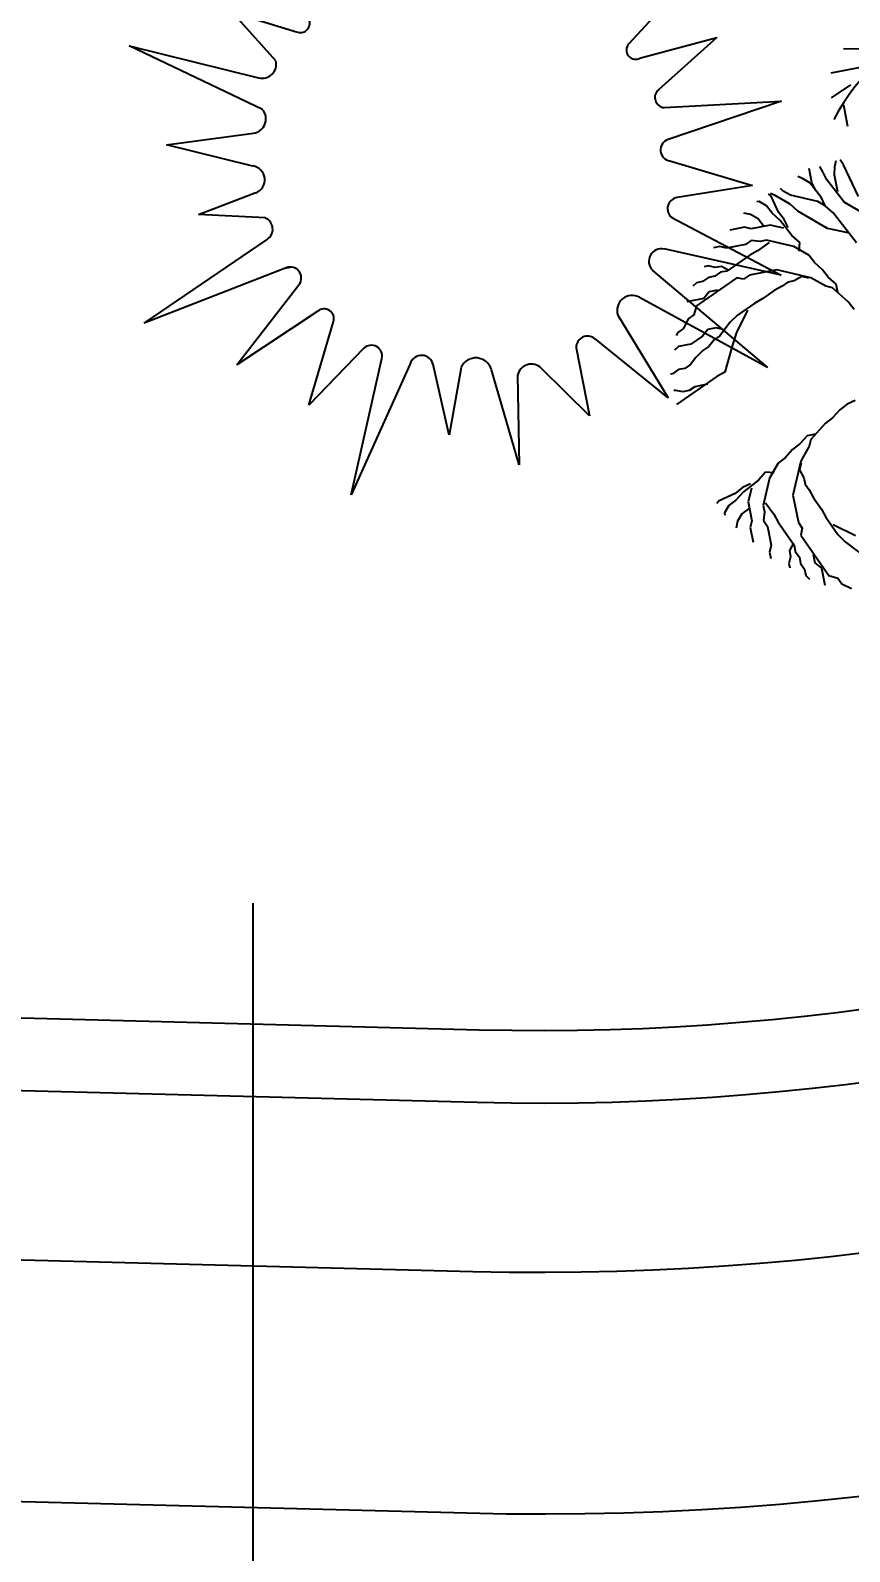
# Model space of a CAD drawing. Header units: millimetres. Extents: x 2680932 to 6187768, y 127588 to 383208.
# Drawn here: x 3092845 to 3093523, y 145791 to 147049 of the extents above; entities that cross this region are included whole.
import ezdxf

# ---------------------------------------------------------------- set-up
doc = ezdxf.new("R2010")
doc.units = ezdxf.units.MM
doc.header["$LTSCALE"] = 20
for name, color, linetype in [('AXIS', 3, 'Continuous'), ('家具内线', 36, 'Continuous'), ('家具外线', 255, 'Continuous'), ('装饰一', 201, 'Continuous'), ('阳台栏杆', 149, 'Continuous')]:
    doc.layers.add(name, color=color, linetype=linetype)
doc.styles.add('_TCH_DIM_T3', font='SIMPLEX', dxfattribs={"width": 0.705882, "bigfont": 'GBCBIG'})
doc.dimstyles.new('_TCH_ARCH&&100', dxfattribs={"dimtxt": 297.5, "dimasz": 100, "dimexe": 250, "dimexo": 300, "dimgap": 126.25, "dimtad": 1, "dimdec": 0, "dimzin": 0, "dimdsep": 46, "dimtxsty": '_TCH_DIM_T3', "dimblk": 'ARCHTICK', "dimcen": 0.09, "dimclrt": 7, "dimazin": 2, "dimtfac": 1, "dimtdec": 0, "dimtix": 1, "dimtmove": 2, "dimatfit": 3, "dimfxl": 1, "dimtolj": 1, "dimtzin": 0, "dimarcsym": 0})

# ---------------------------------------------------------------- blocks, each defined once
blk = doc.blocks.new('_ArchTick')
at = {"color": 0, "linetype": 'ByBlock', "lineweight": -3, "const_width": 0.15}
blk.add_lwpolyline([(-0.5, -0.5), (0.5, 0.5)], dxfattribs=at)
blk = doc.blocks.new('*D323')
at = {"layer": 'AXIS', "color": 0, "lineweight": -2, "transparency": 16777216}
for p, q in [((3085229.1, 146027), (3085229.1, 143577)), ((3093029.1, 146027), (3093029.1, 143577)), ((3085229.1, 143827), (3093029.1, 143827))]:
    blk.add_line(p, q, dxfattribs=at)
at = {"layer": 'Defpoints', "color": 0, "transparency": 16777216}
for p in [(3085229.1, 146327), (3093029.1, 146327), (3093029.1, 143827)]:
    blk.add_point(p, dxfattribs=at)
at = {"layer": 'AXIS', "color": 0, "lineweight": -2, "transparency": 16777216, "xscale": 100, "yscale": 100, "zscale": 100, "rotation": 180}
blk.add_blockref('_ArchTick', (3085229.1, 143827), dxfattribs=at)
at = {"layer": 'AXIS', "color": 0, "lineweight": -2, "transparency": 16777216, "xscale": 100, "yscale": 100, "zscale": 100}
blk.add_blockref('_ArchTick', (3093029.1, 143827), dxfattribs=at)
at = {"layer": 'AXIS', "color": 7, "transparency": 16777216, "insert": (3089129.1, 144102), "char_height": 297.5, "attachment_point": 5, "style": '_TCH_DIM_T3'}
blk.add_mtext('\\A1;7800', dxfattribs=at)
blk = doc.blocks.new('*D324')
at = {"layer": 'AXIS', "color": 0, "lineweight": -2, "transparency": 16777216}
for p, q in [((3093029.1, 146027), (3093029.1, 143577)), ((3100829.1, 146027), (3100829.1, 143577)), ((3093029.1, 143827), (3100829.1, 143827))]:
    blk.add_line(p, q, dxfattribs=at)
at = {"layer": 'Defpoints', "color": 0, "transparency": 16777216}
for p in [(3093029.1, 146327), (3100829.1, 146327), (3100829.1, 143827)]:
    blk.add_point(p, dxfattribs=at)
at = {"layer": 'AXIS', "color": 0, "lineweight": -2, "transparency": 16777216, "xscale": 100, "yscale": 100, "zscale": 100, "rotation": 180}
blk.add_blockref('_ArchTick', (3093029.1, 143827), dxfattribs=at)
at = {"layer": 'AXIS', "color": 0, "lineweight": -2, "transparency": 16777216, "xscale": 100, "yscale": 100, "zscale": 100}
blk.add_blockref('_ArchTick', (3100829.1, 143827), dxfattribs=at)
at = {"layer": 'AXIS', "color": 7, "transparency": 16777216, "insert": (3096929.1, 144102), "char_height": 297.5, "attachment_point": 5, "style": '_TCH_DIM_T3'}
blk.add_mtext('\\A1;7800', dxfattribs=at)
blk = doc.blocks.new('*D327')
at = {"layer": 'AXIS', "color": 0, "lineweight": -2, "transparency": 16777216}
for p, q in [((3065079.1, 146027), (3065079.1, 142777)), ((3116429.1, 146027), (3116429.1, 142777)), ((3065079.1, 143027), (3116429.1, 143027))]:
    blk.add_line(p, q, dxfattribs=at)
at = {"layer": 'Defpoints', "color": 0, "transparency": 16777216}
for p in [(3065079.1, 146327), (3116429.1, 146327), (3116429.1, 143027)]:
    blk.add_point(p, dxfattribs=at)
at = {"layer": 'AXIS', "color": 0, "lineweight": -2, "transparency": 16777216, "xscale": 100, "yscale": 100, "zscale": 100, "rotation": 180}
blk.add_blockref('_ArchTick', (3065079.1, 143027), dxfattribs=at)
at = {"layer": 'AXIS', "color": 0, "lineweight": -2, "transparency": 16777216, "xscale": 100, "yscale": 100, "zscale": 100}
blk.add_blockref('_ArchTick', (3116429.1, 143027), dxfattribs=at)
at = {"layer": 'AXIS', "color": 7, "transparency": 16777216, "insert": (3090754.1, 143302), "char_height": 297.5, "attachment_point": 5, "style": '_TCH_DIM_T3'}
blk.add_mtext('\\A1;51350', dxfattribs=at)
blk = doc.blocks.new('MK-ZW-0004')
at = {"layer": '家具内线'}
for p, q in [((-131215.4, 4174.1), (-131204.4, 4139.6)), ((-131198.7, 4165.3), (-131181.9, 4136.1)), ((-131178, 4154.7), (-131162.6, 4143)), ((-131160.4, 4154.5), (-131145, 4163.3))]:
    blk.add_line(p, q, dxfattribs=at)
at = {"layer": '家具外线'}
for p, q in [((-130818.6, 4272), (-130814, 4285.4)), ((-130788.2, 4276), (-130784.8, 4280.6)), ((-130784.8, 4280.6), (-130783.6, 4289.3)), ((-130828.9, 4258), (-130826.3, 4278.4)), ((-130822.4, 4264.4), (-130818.6, 4272)), ((-130811.9, 4235.4), (-130787.8, 4268.1)), ((-130791.6, 4260.5), (-130779.3, 4267.6)), ((-130787.8, 4268.1), (-130788.2, 4276)), ((-130832.8, 4250.4), (-130822.4, 4264.4)), ((-130793.9, 4253.8), (-130791.6, 4260.5)), ((-130932, 4242.1), (-130927, 4236.9)), ((-130844.7, 4235.6), (-130837.8, 4244.9)), ((-130837.8, 4244.9), (-130832.8, 4250.4)), ((-130800.1, 4250.3), (-130793.9, 4253.8)), ((-130794.3, 4240.2), (-130789.6, 4242.8)), ((-130789.6, 4242.8), (-130786.2, 4247.5)), ((-130786.2, 4247.5), (-130781.6, 4250.1)), ((-130781.6, 4250.1), (-130779.7, 4253.9)), ((-130927, 4236.9), (-130920.5, 4232.6)), ((-130920.5, 4232.6), (-130912.4, 4229.1)), ((-130853.1, 4225.4), (-130849.6, 4230)), ((-130849.6, 4230), (-130844.7, 4235.6)), ((-130841.1, 4218.7), (-130821.2, 4230.2)), ((-130821.2, 4230.2), (-130817.7, 4234.8)), ((-130817.7, 4234.8), (-130811.9, 4235.4)), ((-130816.1, 4214.2), (-130802.3, 4232.9)), ((-130803.8, 4232), (-130796.9, 4230.6)), ((-130802.3, 4232.9), (-130797.7, 4235.5)), ((-130797.7, 4235.5), (-130794.3, 4240.2)), ((-130796.9, 4230.6), (-130792.3, 4233.2)), ((-130792.3, 4233.2), (-130786.5, 4233.8)), ((-130786.5, 4233.8), (-130783.5, 4235.6)), ((-131003, 4217.3), (-131007.3, 4210.7)), ((-130912.4, 4229.1), (-130905.8, 4224.8)), ((-130905.8, 4224.8), (-130889.6, 4217.9)), ((-130895, 4220.2), (-130891.6, 4214.1)), ((-130889.6, 4217.9), (-130883.9, 4218.5)), ((-130883.9, 4218.5), (-130870, 4215.7)), ((-130870, 4215.7), (-130841.1, 4218.7)), ((-130868.5, 4216.6), (-130862.7, 4217.2)), ((-130862.7, 4217.2), (-130857.7, 4222.7)), ((-130857.7, 4222.7), (-130853.1, 4225.4)), ((-130790.3, 4215.5), (-130785.7, 4218.1)), ((-131007.3, 4210.7), (-131014.2, 4194.6)), ((-130891.6, 4214.1), (-130883.5, 4210.7)), ((-130883.5, 4210.7), (-130876.9, 4206.3)), ((-130876.9, 4206.3), (-130868.8, 4202.9)), ((-130828, 4199.3), (-130821.1, 4208.7)), ((-130821.1, 4208.7), (-130816.1, 4214.2)), ((-130813.4, 4202.3), (-130809.9, 4207)), ((-130809.9, 4207), (-130796.1, 4214.9)), ((-130796.1, 4214.9), (-130790.3, 4215.5)), ((-131080.2, 4201.7), (-131084.4, 4180.9)), ((-131055.8, 4201.4), (-131073.1, 4175.1)), ((-131061.3, 4192.1), (-131059.4, 4174.8)), ((-131018, 4196.5), (-131021.4, 4188.4)), ((-131011.9, 4200), (-131018, 4196.5)), ((-131014.2, 4194.6), (-131013.6, 4188.8)), ((-130868.8, 4202.9), (-130862.3, 4198.6)), ((-130862.3, 4198.6), (-130848.4, 4195.7)), ((-130853.8, 4198), (-130851.8, 4191.1)), ((-130848.4, 4195.7), (-130825.3, 4198.2)), ((-130825.3, 4198.2), (-130820.7, 4200.8)), ((-130824.1, 4185.4), (-130810.3, 4193.3)), ((-130820.7, 4200.8), (-130813.4, 4202.3)), ((-130810.3, 4193.3), (-130804.5, 4193.9)), ((-130804.5, 4193.9), (-130793.7, 4200.1)), ((-131092.6, 4190.5), (-131113.5, 4170.4)), ((-131084.4, 4180.9), (-131097.4, 4161.2)), ((-131025.7, 4181.8), (-131029.2, 4173.7)), ((-131021.4, 4188.4), (-131025.7, 4181.8)), ((-131013.6, 4188.8), (-131016.4, 4174.9)), ((-130851.8, 4191.1), (-130843.7, 4187.6)), ((-130843.7, 4187.6), (-130830.6, 4179)), ((-130838.7, 4182.4), (-130833.7, 4177.2)), ((-130835.7, 4184.2), (-130824.1, 4185.4)), ((-130819.5, 4188), (-130812.9, 4183.7)), ((-130812.9, 4183.7), (-130806, 4182.3)), ((-130806, 4182.3), (-130800.2, 4182.9)), ((-131113.5, 4170.4), (-131116.6, 4166.5)), ((-131090.8, 4173.2), (-131103, 4166.2)), ((-131076.5, 4167), (-131081.7, 4162)), ((-131076.5, 4167), (-131078, 4160.1)), ((-131073.1, 4175.1), (-131076.5, 4167)), ((-131059.4, 4174.8), (-131065.1, 4147.1)), ((-131033.5, 4167.2), (-131036.4, 4153.3)), ((-131029.2, 4173.7), (-131033.5, 4167.2)), ((-131016.4, 4174.9), (-131013.4, 4146.1)), ((-131015.5, 4173.4), (-131014.9, 4167.6)), ((-131014.9, 4167.6), (-131009.4, 4162.6)), ((-130833.7, 4177.2), (-130827.2, 4172.9)), ((-130830.6, 4179), (-130822.5, 4175.5)), ((-130827.2, 4172.9), (-130817.1, 4162.5)), ((-130822.5, 4175.5), (-130816, 4171.2)), ((-130816, 4171.2), (-130809.1, 4169.8)), ((-130809.1, 4169.8), (-130807.5, 4170.6)), ((-131109.9, 4164.2), (-131114.9, 4163.5)), ((-131103, 4166.2), (-131109.9, 4164.2)), ((-131102.6, 4156.2), (-131105.8, 4152.3)), ((-131097.4, 4161.2), (-131102.6, 4156.2)), ((-131086.1, 4155.5), (-131091.3, 4150.4)), ((-131081.7, 4162), (-131090.4, 4148.9)), ((-131078, 4160.1), (-131075.5, 4137)), ((-131041, 4156.8), (-131044.5, 4148.7)), ((-131034.1, 4158.7), (-131041, 4156.8)), ((-131009.4, 4162.6), (-131006.7, 4158)), ((-131006.7, 4158), (-131002.1, 4154.6)), ((-131002.1, 4154.6), (-130996.5, 4149.6)), ((-130980, 4048.8), (-130934.4, 4164.7)), ((-130934.4, 4164.7), (-130955.4, 4045.8)), ((-130817.1, 4162.5), (-130814.4, 4161.3)), ((-131091.3, 4150.4), (-131101.4, 4144.6)), ((-131091.8, 4142), (-131092.1, 4137.7)), ((-131090.4, 4148.9), (-131091.8, 4142)), ((-131065.1, 4147.1), (-131068.6, 4139)), ((-131049.7, 4143.6), (-131054.9, 4138.6)), ((-131044.5, 4148.7), (-131053.1, 4135.5)), ((-131036.4, 4153.3), (-131033.9, 4130.2)), ((-131026.5, 4050), (-131010.5, 4151)), ((-131013.4, 4146.1), (-131001.9, 4126.1)), ((-131010.5, 4151), (-130999.9, 4052.4)), ((-130996.5, 4149.6), (-130987.2, 4142.7)), ((-130987.2, 4142.7), (-130981.6, 4137.7)), ((-131076.9, 4130.1), (-131078.1, 4127.4)), ((-131075.5, 4137), (-131076.9, 4130.1)), ((-131068.6, 4139), (-131071.4, 4125.1)), ((-131059.2, 4132.1), (-131069.6, 4122)), ((-131054.9, 4138.6), (-131059.2, 4132.1)), ((-131053.1, 4135.5), (-131056.6, 4127.5)), ((-131047.9, 4140.6), (-131046.7, 4129)), ((-131046.7, 4129), (-131038.8, 4115.2)), ((-131033.9, 4130.2), (-131031.3, 4125.6)), ((-131032.8, 4132.9), (-131023.4, 4126)), ((-130981.6, 4137.7), (-130967.6, 4127.3)), ((-130974.1, 4133.9), (-130953.7, 4131.2)), ((-130953.7, 4131.2), (-130943, 4131.3)), ((-130943, 4131.3), (-130919.4, 4132.5)), ((-130919.4, 4132.5), (-130913.9, 4127.5)), ((-131071.4, 4125.1), (-131071.7, 4120.9)), ((-131069.6, 4122), (-131070.8, 4119.3)), ((-131060.9, 4120.9), (-131062.3, 4114)), ((-131056.6, 4127.5), (-131060.9, 4120.9)), ((-131048.4, 4117.9), (-131049.8, 4110.9)), ((-131044.1, 4124.4), (-131048.4, 4117.9)), ((-131031.3, 4125.6), (-131029.8, 4118.3)), ((-131029.8, 4118.3), (-131025.1, 4114.8)), ((-131023.4, 4126), (-131017.9, 4121)), ((-131017.9, 4121), (-130999.2, 4107.2)), ((-131001.9, 4126.1), (-130997.3, 4122.6)), ((-130997.3, 4122.6), (-130996.7, 4116.9)), ((-130996.7, 4116.9), (-130964, 4092.7)), ((-130967.6, 4127.3), (-130960.1, 4123.5)), ((-130960.1, 4123.5), (-130946.7, 4118.9)), ((-130952.5, 4119.7), (-130951.9, 4113.9)), ((-130946.7, 4118.9), (-130942, 4115.5)), ((-130913.9, 4127.5), (-130881.2, 4103.3)), ((-130905.4, 4122.1), (-130900.1, 4112.9)), ((-131147, 4105), (-131086.7, 4026.2)), ((-131110.6, 4014.7), (-131147, 4105)), ((-131070.4, 4033.4), (-131073, 4104.6)), ((-131073, 4104.6), (-131043.6, 4048.7)), ((-131062.3, 4114), (-131061.4, 4112.4)), ((-131049.8, 4110.9), (-131049.2, 4105.2)), ((-131038.8, 4115.2), (-131038.2, 4109.4)), ((-131038.2, 4109.4), (-131032, 4098.7)), ((-131025.1, 4114.8), (-131017.2, 4101)), ((-131000.1, 4108.8), (-131001.5, 4101.8)), ((-130999.2, 4107.2), (-130996.6, 4102.6)), ((-130981.8, 4105), (-130978.3, 4098.8)), ((-130951.9, 4113.9), (-130948.4, 4107.8)), ((-130948.4, 4107.8), (-130941.7, 4105.5)), ((-130942, 4115.5), (-130935.3, 4113.2)), ((-130941.7, 4105.5), (-130932.3, 4098.6)), ((-130935.3, 4113.2), (-130930.7, 4109.7)), ((-130930.7, 4109.7), (-130923.1, 4105.9)), ((-130923.1, 4105.9), (-130916.4, 4103.6)), ((-130916.4, 4103.6), (-130911.7, 4100.2)), ((-130900.1, 4112.9), (-130895.5, 4109.5)), ((-130895.5, 4109.5), (-130892.8, 4104.9)), ((-130892.8, 4104.9), (-130892.2, 4099.1)), ((-131017.2, 4101), (-131016.6, 4095.2)), ((-131016.6, 4095.2), (-131014, 4090.6)), ((-131001.5, 4101.8), (-130998.9, 4097.2)), ((-130998.9, 4097.2), (-130998.3, 4091.5)), ((-130998.3, 4091.5), (-130996.5, 4088.4)), ((-130996.6, 4102.6), (-130991.9, 4099.2)), ((-130991.9, 4099.2), (-130989.3, 4094.6)), ((-130989.3, 4094.6), (-130984.6, 4091.1)), ((-130984.6, 4091.1), (-130982, 4086.5)), ((-130978.3, 4098.8), (-130971.6, 4096.5)), ((-130971.6, 4096.5), (-130964.5, 4084.2)), ((-130964, 4092.7), (-130956.1, 4093.1)), ((-130956.1, 4093.1), (-130951.5, 4089.7)), ((-130935.7, 4033.5), (-130884.3, 4095)), ((-130932.3, 4098.6), (-130927.1, 4089.4)), ((-130911.7, 4100.2), (-130909.1, 4095.6)), ((-130884.3, 4095), (-130911.2, 4021.9)), ((-130909.1, 4095.6), (-130904.4, 4092.1)), ((-130904.4, 4092.1), (-130903.5, 4090.6)), ((-130892.2, 4099.1), (-130891.4, 4097.5)), ((-130982, 4086.5), (-130978.2, 4084.6)), ((-130951.5, 4089.7), (-130942.8, 4088.5)), ((-130942.8, 4088.5), (-130938.1, 4085.1)), ((-130938.1, 4085.1), (-130935.2, 4084.7)), ((-130927.1, 4089.4), (-130923.3, 4087.4)), ((-131143.4, 3983.1), (-131179.5, 4037.2)), ((-131179.5, 4037.2), (-131123.1, 4005.4)), ((-130899.1, 4009.6), (-130849.2, 4038.1)), ((-130849.2, 4038.1), (-130873.8, 3987.7)), ((-131250.2, 4013.9), (-131151.3, 3970)), ((-130861.8, 3971.1), (-130792.1, 3996)), ((-130792.1, 3996), (-130859.3, 3949)), ((-130853.1, 3924.8), (-130796.9, 3933.4)), ((-130796.9, 3933.4), (-130847.8, 3902.1)), ((-130842.4, 3883.8), (-130724, 3872.5)), ((-130724, 3872.5), (-130839, 3860.1)), ((-130839, 3860.1), (-130839, 3860.1)), ((-130839, 3860.1), (-130839, 3860.1)), ((-130842.2, 3843.4), (-130782.8, 3815.3)), ((-130782.8, 3815.3), (-130855, 3812.5)), ((-130859.1, 3797.4), (-130795.4, 3748.3)), ((-130886.6, 3765.2), (-130883.7, 3760.1)), ((-130795.4, 3748.3), (-130874.6, 3775.6)), ((-130883.5, 3759.9), (-130803.5, 3664.6)), ((-130803.5, 3664.6), (-130901.8, 3738.7)), ((-130918.1, 3731.5), (-130902.9, 3678.2)), ((-130902.9, 3678.2), (-130935.4, 3717.3)), ((-131070.4, 3650.8), (-131072.3, 3707.4)), ((-130955.5, 3708), (-130949.2, 3634.7)), ((-131044, 3698), (-131070.4, 3650.8)), ((-131016.6, 3579), (-131026.1, 3689)), ((-131002.2, 3700.5), (-131016.6, 3579)), ((-130949.2, 3634.7), (-130981.3, 3699.7))]:
    blk.add_line(p, q, dxfattribs=at)
for centre, radius, start, end in [((-131112.7, 4345.9), 198.1, 187.4142, 260.1721), ((-131035.3, 4053.1), 9.36, 207.7708, 340.4995), ((-130989.4, 4053.5), 10.5, 186.1555, 333.3362), ((-130943.1, 4043.6), 12.5, 169.9706, 306.4196), ((-131079.4, 4031.8), 9.14, 217.4517, 10.1124), ((-130902.2, 4018.6), 9.54, 159.8064, 289.3822), ((-131118.9, 4012.8), 8.52, 240.5389, 12.699), ((-131148.2, 3977), 7.65, 246.0752, 51.9747), ((-130863.4, 3982.6), 11.6, 153.9918, 277.914), ((-130851.7, 3938), 13.4, 124.965, 263.8641), ((-130842.6, 3893.7), 9.88, 121.5581, 271.2092), ((-130838.1, 3851.3), 8.9, 96.1468, 242.6538), ((-130854.7, 3804.3), 8.21, 92.2395, 237.7693), ((-130877.6, 3767), 9.16, 70.9734, 230.5064), ((-130908, 3730.6), 10.2, 53.0125, 174.5516), ((-131080, 3707.2), 7.76, 1.8928, 134.5341), ((-130944.2, 3710), 11.5, 39.7783, 190.1708), ((-130992, 3694.4), 11.9, 26.2826, 148.8479), ((-131037.8, 3688), 11.8, 4.9337, 121.5779)]:
    blk.add_arc(centre, radius, start, end, dxfattribs=at)

msp = doc.modelspace()

# ---------------------------------------------------------------- linework, layer by layer
at = {"layer": 'AXIS'}
msp.add_line((3093029.1, 146327), (3093029.1, 142327), dxfattribs=at)
at = {"layer": '装饰一'}
for points in [[(3118431, 178935.7), (3117843.2, 206444, 0.419225), (3115663, 208497.6), (3089588.7, 207494.7, 0.18894), (3088585.7, 207056.5), (3064713.2, 183184, 0.195167), (3064274, 182145), (3063786.7, 148357.2, 0.410933), (3065540.4, 146531.9), (3093206.1, 145822.5, 0.455994), (3095651.8, 148496.8), (3095284, 151684.5, -0.433347), (3116442.2, 176793.8, 0.405051)], [(3118231.1, 178931.4), (3117643.3, 206439.7, 0.419225), (3115670.7, 208297.7), (3089596.4, 207294.9, 0.18894), (3088727.1, 206915.1), (3064854.6, 183042.6, 0.195167), (3064474, 182142.1), (3063986.7, 148354.4, 0.410933), (3065545.5, 146731.8), (3093211.2, 146022.4, 0.455994), (3095453.1, 148473.9), (3095085.3, 151661.3, -0.433344), (3116431.7, 176993.5, 0.405051)]]:
    msp.add_lwpolyline(points, format="xyb", close=True, dxfattribs=at)
at = {"layer": '阳台栏杆'}
for points in [[(3111704.2, 176383.4, -0.052457), (3116424.3, 177133.3, 0.405051), (3118091.1, 178928.5), (3117503.3, 206436.7, 0.419225), (3115676.1, 208157.8), (3089601.8, 207155, 0.18894), (3088826.1, 206816.1), (3064953.6, 182943.6, 0.195167), (3064614, 182140), (3064126.7, 148352.3, 0.410933), (3065549.1, 146871.8), (3093214.8, 146162.4, 0.455994), (3095314, 148457.8), (3094946.3, 151645.1, -0.027241), (3094789.4, 154127, -0.027241)], [(3111704.2, 176445.5, -0.052281), (3116421.1, 177193.2, 0.405051), (3118031.1, 178927.2), (3117443.3, 206435.4, 0.419225), (3115678.4, 208097.9), (3089604.1, 207095, 0.18894), (3088868.6, 206773.6), (3064996.1, 182901.1, 0.195167), (3064674, 182139.2), (3064186.7, 148351.5, 0.410933), (3065550.6, 146931.7), (3093216.3, 146222.4, 0.455994), (3095254.4, 148451), (3094886.7, 151638.1, -0.027246), (3094729.4, 154127, -0.027246)]]:
    msp.add_lwpolyline(points, format="xyb", dxfattribs=at)

# ---------------------------------------------------------------- block references
at = {"layer": '家具外线', "color": 8, "rotation": 251.2508621623124}
msp.add_blockref('MK-ZW-0004', (3047425.5, 24122.6), dxfattribs=at)

# ---------------------------------------------------------------- dimensions: what is measured, and where the dimension line sits
at = {"layer": 'AXIS'}
for p1, p2, distance, picture, middle in [((3065079.1, 146327), (3116429.1, 146327), -3300, '*D327', (3090754.1, 143302)), ((3085229.1, 146327), (3093029.1, 146327), -2500, '*D323', (3089129.1, 144102)), ((3093029.1, 146327), (3100829.1, 146327), -2500, '*D324', (3096929.1, 144102))]:
    dim = msp.add_aligned_dim(p1=p1, p2=p2, distance=distance, dimstyle='_TCH_ARCH&&100', dxfattribs=at)
    dim.commit()
    dim.dimension.update_dxf_attribs({"geometry": picture, "text_midpoint": middle})

doc.saveas('drawing.dxf')
